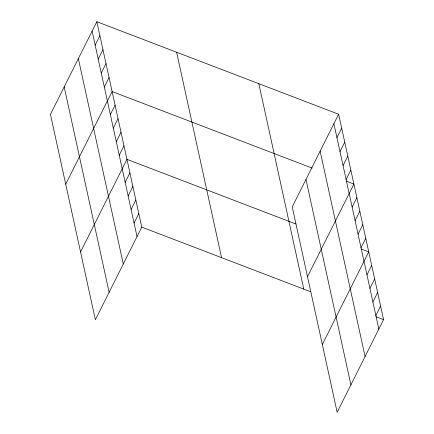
<?xml version="1.0" encoding="UTF-8"?>
<svg xmlns="http://www.w3.org/2000/svg" width="434" height="434" viewBox="0 0 434 434"><rect width="100%" height="100%" fill="white"/><g stroke="black" fill="none" stroke-linecap="round" stroke-linejoin="round"><path stroke-width="0.65" d="M96.836 21.7L50.442 114.354L95.371 319.771L141.772 227.123L96.836 21.7L338.629 114.229L383.558 319.646L337.164 412.3L292.228 206.877L338.629 114.229M95.16 45.12L99.891 35.669M98.214 59.089L102.945 49.639M101.268 73.058L106.004 63.608M104.328 87.028L109.059 77.572M65.718 184.195L112.113 91.541L312.111 168.077M110.344 114.554L115.081 105.099M113.312 128.111L118.043 118.661M116.279 141.668L121.01 132.218M119.242 155.226L123.978 145.775M80.545 251.986L126.94 159.332L295.907 223.993M125.176 182.34L129.907 172.889M128.138 195.897L132.875 186.446M131.106 209.454L135.837 200.003M134.073 223.016L138.804 213.566M336.947 137.649L341.683 128.193M340.006 151.612L344.737 142.162M343.061 165.582L347.791 156.131M346.115 179.551L350.846 170.101M307.505 276.724L353.905 184.07L346.305 181.162M352.137 207.078L356.867 197.627M355.104 220.635L359.835 211.184M358.066 234.192L362.802 224.741M361.034 247.754L365.764 238.299M322.337 344.509L368.732 251.861L361.131 248.953M366.963 274.868L371.699 265.418M369.931 288.426L374.661 278.975M372.898 301.983L377.629 292.532M375.86 315.54L380.596 306.089M141.772 227.123L310.733 291.778M375.963 316.739L383.558 319.646M333.892 123.679L378.828 329.097M320.146 151.135L365.081 356.553M305.981 179.421L350.911 384.844M258.838 83.691L303.767 289.115M176.627 52.232L221.562 257.655M92.106 31.15L137.035 236.573M78.353 58.606L123.289 264.029M64.189 86.898L109.124 292.315"/></g></svg>
